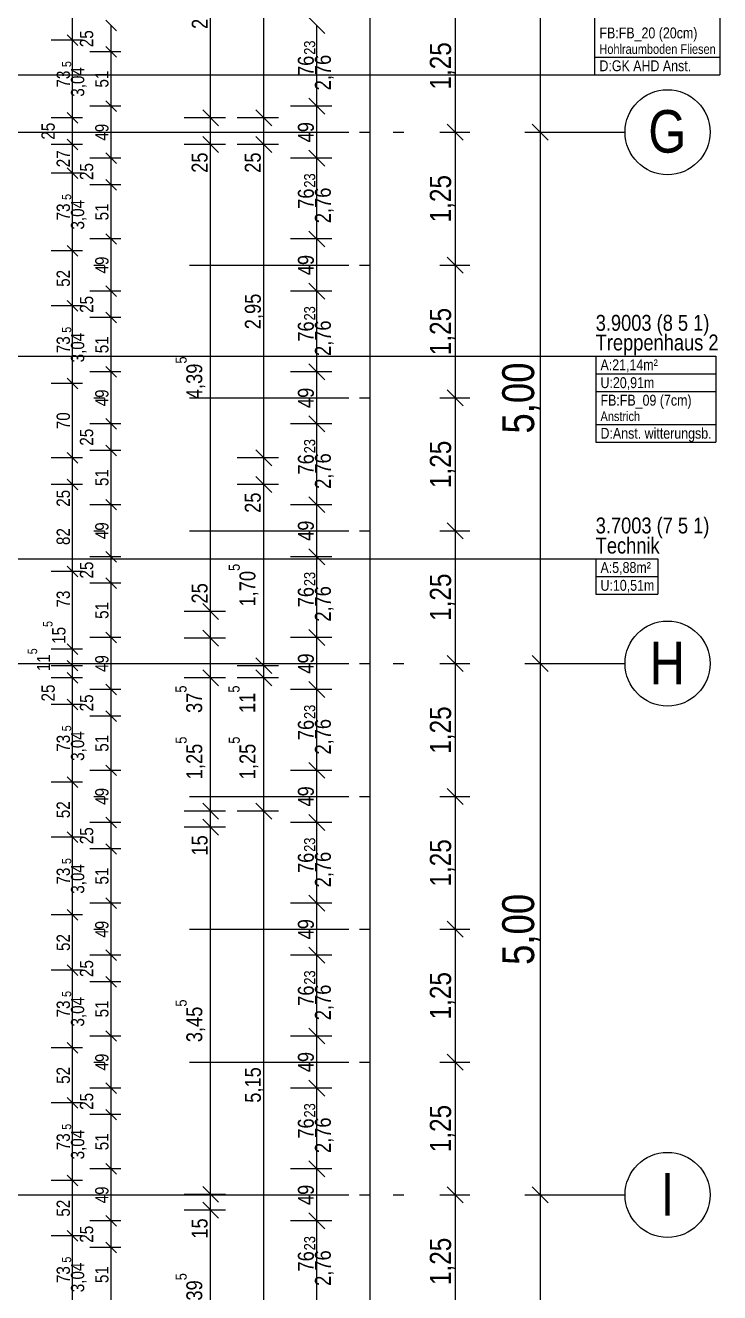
# Model space of a CAD drawing. Extents: x 0.1 to 69.2, y -3.1 to 71.7.
# Drawn here: x 55.54 to 62.07, y 13.11 to 25.03 of the extents above; entities that cross this region are included whole.
import ezdxf

# ---------------------------------------------------------------- set-up
doc = ezdxf.new("R2010")
doc.units = 0
doc.header["$MEASUREMENT"] = 0
doc.linetypes.add('Achse', pattern=[0.0023, 0, -0.0008, 0.0015, 0])
doc.linetypes.add('Strichpunktlinie', pattern=[0.006703, 0.003528, -0.001764, 0, -0.001411])
for name, color, linetype in [('A11 Achsen-Bem.A', 7, 'Continuous'), ('A11 Achsen.A', 7, 'Continuous'), ('A12 Achsen1-Bem.A', 7, 'Continuous'), ('A12 Achsen1.A', 7, 'Continuous'), ('A71 Bem100.TX', 7, 'Continuous'), ('A74 Raumstempel.TX', 7, 'Continuous')]:
    doc.layers.add(name, color=color, linetype=linetype)
doc.styles.add('ERSTELLTER_STIL_1', font='ARIALN.TTF')

msp = doc.modelspace()

# ---------------------------------------------------------------- linework, layer by layer
at = {"layer": 'A11 Achsen-Bem.A', "linetype": 'Continuous', "ltscale": 1000}
for p, q in [((60.382, 29.029), (60.382, 24.029)), ((60.457, 23.954), (60.307, 24.104)), ((60.239, 24.029), (60.522, 24.029)), ((60.382, 24.029), (60.382, 19.029)), ((60.457, 18.954), (60.307, 19.104)), ((60.239, 19.029), (60.522, 19.029)), ((60.382, 19.029), (60.382, 14.029)), ((60.457, 13.954), (60.307, 14.104)), ((60.239, 14.029), (60.522, 14.029)), ((60.382, 14.029), (60.382, 9.029))]:
    msp.add_line(p, q, dxfattribs=at)
at = {"layer": 'A11 Achsen.A', "linetype": 'Strichpunktlinie', "ltscale": 1000}
for p, q in [((19.692, 24.029), (61.182, 24.029)), ((19.692, 19.029), (61.182, 19.029)), ((19.692, 14.029), (61.182, 14.029))]:
    msp.add_line(p, q, dxfattribs=at)
at = {"layer": 'A11 Achsen.A', "linetype": 'Continuous', "ltscale": 1000}
for centre in [(61.582, 24.029), (61.582, 19.029), (61.582, 14.029)]:
    msp.add_circle(centre, 0.4, dxfattribs=at)
at = {"layer": 'A12 Achsen1-Bem.A', "linetype": 'Continuous', "ltscale": 1000}
for p, q in [((59.582, 25.279), (59.582, 24.029)), ((59.657, 23.954), (59.507, 24.104)), ((59.439, 24.029), (59.722, 24.029)), ((59.582, 24.029), (59.582, 22.779)), ((59.439, 22.779), (59.722, 22.779)), ((59.657, 22.704), (59.507, 22.854)), ((59.582, 22.779), (59.582, 21.529)), ((59.657, 21.454), (59.507, 21.604)), ((59.439, 21.529), (59.722, 21.529)), ((59.582, 21.529), (59.582, 20.279)), ((59.439, 20.279), (59.722, 20.279)), ((59.657, 20.204), (59.507, 20.354)), ((59.582, 20.279), (59.582, 19.029)), ((59.657, 18.954), (59.507, 19.104)), ((59.439, 19.029), (59.722, 19.029)), ((59.582, 19.029), (59.582, 17.779)), ((59.439, 17.779), (59.722, 17.779)), ((59.657, 17.704), (59.507, 17.854)), ((59.582, 17.779), (59.582, 16.529)), ((59.657, 16.454), (59.507, 16.604)), ((59.439, 16.529), (59.722, 16.529)), ((59.582, 16.529), (59.582, 15.279)), ((59.439, 15.279), (59.722, 15.279)), ((59.657, 15.204), (59.507, 15.354)), ((59.582, 15.279), (59.582, 14.029)), ((59.657, 13.954), (59.507, 14.104)), ((59.439, 14.029), (59.722, 14.029)), ((59.582, 14.029), (59.582, 12.779))]:
    msp.add_line(p, q, dxfattribs=at)
at = {"layer": 'A12 Achsen1.A', "linetype": 'Achse', "ltscale": 1000}
for p, q in [((56.182, 24.029), (59.682, 24.029)), ((56.182, 22.779), (59.682, 22.779)), ((56.182, 21.529), (59.682, 21.529)), ((56.182, 20.279), (59.682, 20.279)), ((56.182, 19.029), (59.682, 19.029)), ((56.182, 17.779), (59.682, 17.779)), ((56.182, 16.529), (59.682, 16.529)), ((56.182, 15.279), (59.682, 15.279)), ((56.182, 14.029), (59.682, 14.029))]:
    msp.add_line(p, q, dxfattribs=at)
at = {"layer": 'A71 Bem100.TX', "linetype": 'Continuous', "ltscale": 1000}
for p, q in [((58.782, 3.659), (58.782, 57.649)), ((57.782, 24.164), (57.782, 27.129)), ((57.282, 24.164), (57.282, 26.364)), ((55.982, 24.894), (55.982, 25.414)), ((56.295, 25.084), (56.395, 24.984)), ((58.207, 25.109), (58.357, 24.959)), ((55.932, 24.944), (56.032, 24.844)), ((56.345, 24.784), (56.345, 25.034)), ((58.282, 24.274), (58.282, 25.034)), ((56.075, 24.894), (55.782, 24.894)), ((55.982, 24.164), (55.982, 24.894)), ((56.295, 24.834), (56.395, 24.734)), ((56.438, 24.784), (56.145, 24.784)), ((56.345, 24.274), (56.345, 24.784)), ((58.207, 24.349), (58.357, 24.199)), ((55.932, 24.214), (56.032, 24.114)), ((56.438, 24.274), (56.145, 24.274)), ((56.295, 24.324), (56.395, 24.224)), ((56.345, 23.784), (56.345, 24.274)), ((57.207, 24.239), (57.357, 24.089)), ((57.707, 24.239), (57.857, 24.089)), ((58.422, 24.274), (58.032, 24.274)), ((58.282, 23.784), (58.282, 24.274)), ((56.075, 24.164), (55.782, 24.164)), ((55.982, 23.914), (55.982, 24.164)), ((57.422, 24.164), (57.032, 24.164)), ((57.282, 23.914), (57.282, 24.164)), ((57.922, 24.164), (57.532, 24.164)), ((57.782, 23.914), (57.782, 24.164)), ((57.207, 23.989), (57.357, 23.839)), ((57.707, 23.989), (57.857, 23.839)), ((56.075, 23.914), (55.782, 23.914)), ((55.932, 23.964), (56.032, 23.864)), ((55.982, 23.644), (55.982, 23.914)), ((57.422, 23.914), (57.032, 23.914)), ((57.282, 19.519), (57.282, 23.914)), ((57.922, 23.914), (57.532, 23.914)), ((57.782, 20.964), (57.782, 23.914)), ((58.207, 23.859), (58.357, 23.709)), ((56.438, 23.784), (56.145, 23.784)), ((56.295, 23.834), (56.395, 23.734)), ((56.345, 23.534), (56.345, 23.784)), ((58.422, 23.784), (58.032, 23.784)), ((58.282, 23.024), (58.282, 23.784)), ((56.075, 23.644), (55.782, 23.644)), ((55.932, 23.694), (56.032, 23.594)), ((55.982, 22.914), (55.982, 23.644)), ((56.438, 23.534), (56.145, 23.534)), ((56.295, 23.584), (56.395, 23.484)), ((56.345, 23.024), (56.345, 23.534)), ((56.438, 23.024), (56.145, 23.024)), ((56.295, 23.074), (56.395, 22.974)), ((56.345, 22.534), (56.345, 23.024)), ((58.422, 23.024), (58.032, 23.024)), ((58.207, 23.099), (58.357, 22.949)), ((58.282, 22.534), (58.282, 23.024)), ((56.075, 22.914), (55.782, 22.914)), ((55.932, 22.964), (56.032, 22.864)), ((55.982, 22.394), (55.982, 22.914)), ((56.295, 22.584), (56.395, 22.484)), ((58.207, 22.609), (58.357, 22.459)), ((55.932, 22.444), (56.032, 22.344)), ((56.438, 22.534), (56.145, 22.534)), ((56.345, 22.284), (56.345, 22.534)), ((58.422, 22.534), (58.032, 22.534)), ((58.282, 21.774), (58.282, 22.534)), ((56.075, 22.394), (55.782, 22.394)), ((55.982, 21.664), (55.982, 22.394)), ((56.295, 22.334), (56.395, 22.234)), ((56.438, 22.284), (56.145, 22.284)), ((56.345, 21.774), (56.345, 22.284)), ((56.295, 21.824), (56.395, 21.724)), ((58.207, 21.849), (58.357, 21.699)), ((55.932, 21.714), (56.032, 21.614)), ((56.438, 21.774), (56.145, 21.774)), ((56.345, 21.284), (56.345, 21.774)), ((58.422, 21.774), (58.032, 21.774)), ((58.282, 21.284), (58.282, 21.774)), ((56.075, 21.664), (55.782, 21.664)), ((55.982, 20.964), (55.982, 21.664)), ((58.207, 21.359), (58.357, 21.209)), ((56.438, 21.284), (56.145, 21.284)), ((56.295, 21.334), (56.395, 21.234)), ((56.345, 21.034), (56.345, 21.284)), ((58.422, 21.284), (58.032, 21.284)), ((58.282, 20.524), (58.282, 21.284)), ((55.932, 21.014), (56.032, 20.914)), ((56.438, 21.034), (56.145, 21.034)), ((56.295, 21.084), (56.395, 20.984)), ((56.345, 20.524), (56.345, 21.034)), ((57.707, 21.039), (57.857, 20.889)), ((56.075, 20.964), (55.782, 20.964)), ((55.982, 20.714), (55.982, 20.964)), ((57.922, 20.964), (57.532, 20.964)), ((57.782, 20.714), (57.782, 20.964)), ((55.932, 20.764), (56.032, 20.664)), ((57.707, 20.789), (57.857, 20.639)), ((56.075, 20.714), (55.782, 20.714)), ((55.982, 19.894), (55.982, 20.714)), ((57.922, 20.714), (57.532, 20.714)), ((57.782, 19.009), (57.782, 20.714)), ((56.438, 20.524), (56.145, 20.524)), ((56.295, 20.574), (56.395, 20.474)), ((56.345, 20.034), (56.345, 20.524)), ((58.422, 20.524), (58.032, 20.524)), ((58.207, 20.599), (58.357, 20.449)), ((58.282, 20.034), (58.282, 20.524)), ((56.295, 20.084), (56.395, 19.984)), ((58.207, 20.109), (58.357, 19.959)), ((55.932, 19.944), (56.032, 19.844)), ((56.438, 20.034), (56.145, 20.034)), ((56.345, 19.784), (56.345, 20.034)), ((58.422, 20.034), (58.032, 20.034)), ((58.282, 19.274), (58.282, 20.034)), ((56.075, 19.894), (55.782, 19.894)), ((55.982, 19.164), (55.982, 19.894)), ((56.295, 19.834), (56.395, 19.734)), ((56.438, 19.784), (56.145, 19.784)), ((56.345, 19.274), (56.345, 19.784)), ((57.207, 19.594), (57.357, 19.444)), ((57.422, 19.519), (57.032, 19.519)), ((57.282, 19.269), (57.282, 19.519)), ((56.295, 19.324), (56.395, 19.224)), ((57.207, 19.344), (57.357, 19.194)), ((58.207, 19.349), (58.357, 19.199)), ((55.932, 19.214), (56.032, 19.114)), ((56.438, 19.274), (56.145, 19.274)), ((56.345, 18.784), (56.345, 19.274)), ((57.422, 19.269), (57.032, 19.269)), ((57.282, 18.894), (57.282, 19.269)), ((58.422, 19.274), (58.032, 19.274)), ((58.282, 18.784), (58.282, 19.274)), ((56.075, 19.164), (55.782, 19.164)), ((55.982, 19.009), (55.982, 19.164)), ((57.707, 19.084), (57.857, 18.934)), ((56.075, 19.009), (55.782, 19.009)), ((55.932, 19.059), (56.032, 18.959)), ((55.982, 18.894), (55.982, 19.009)), ((57.207, 18.969), (57.357, 18.819)), ((57.922, 19.009), (57.532, 19.009)), ((57.707, 18.969), (57.857, 18.819)), ((57.782, 18.894), (57.782, 19.009)), ((56.075, 18.894), (55.782, 18.894)), ((55.932, 18.944), (56.032, 18.844)), ((55.982, 18.644), (55.982, 18.894)), ((57.422, 18.894), (57.032, 18.894)), ((57.282, 17.639), (57.282, 18.894)), ((57.922, 18.894), (57.532, 18.894)), ((57.782, 17.639), (57.782, 18.894)), ((58.207, 18.859), (58.357, 18.709)), ((56.438, 18.784), (56.145, 18.784)), ((56.295, 18.834), (56.395, 18.734)), ((56.345, 18.534), (56.345, 18.784)), ((58.422, 18.784), (58.032, 18.784)), ((58.282, 18.024), (58.282, 18.784)), ((56.075, 18.644), (55.782, 18.644)), ((55.932, 18.694), (56.032, 18.594)), ((55.982, 17.914), (55.982, 18.644)), ((56.438, 18.534), (56.145, 18.534)), ((56.295, 18.584), (56.395, 18.484)), ((56.345, 18.024), (56.345, 18.534)), ((56.438, 18.024), (56.145, 18.024)), ((56.295, 18.074), (56.395, 17.974)), ((56.345, 17.534), (56.345, 18.024)), ((58.422, 18.024), (58.032, 18.024)), ((58.207, 18.099), (58.357, 17.949)), ((58.282, 17.534), (58.282, 18.024)), ((56.075, 17.914), (55.782, 17.914)), ((55.932, 17.964), (56.032, 17.864)), ((55.982, 17.394), (55.982, 17.914)), ((57.207, 17.714), (57.357, 17.564)), ((57.707, 17.714), (57.857, 17.564)), ((56.438, 17.534), (56.145, 17.534)), ((56.295, 17.584), (56.395, 17.484)), ((56.345, 17.284), (56.345, 17.534)), ((57.422, 17.639), (57.032, 17.639)), ((57.207, 17.564), (57.357, 17.414)), ((57.282, 17.489), (57.282, 17.639)), ((57.922, 17.639), (57.532, 17.639)), ((57.782, 12.489), (57.782, 17.639)), ((58.422, 17.534), (58.032, 17.534)), ((58.207, 17.609), (58.357, 17.459)), ((58.282, 16.774), (58.282, 17.534)), ((55.932, 17.444), (56.032, 17.344)), ((57.422, 17.489), (57.032, 17.489)), ((57.282, 14.034), (57.282, 17.489)), ((56.075, 17.394), (55.782, 17.394)), ((55.982, 16.664), (55.982, 17.394)), ((56.295, 17.334), (56.395, 17.234)), ((56.438, 17.284), (56.145, 17.284)), ((56.345, 16.774), (56.345, 17.284)), ((56.295, 16.824), (56.395, 16.724)), ((58.207, 16.849), (58.357, 16.699)), ((55.932, 16.714), (56.032, 16.614)), ((56.438, 16.774), (56.145, 16.774)), ((56.345, 16.284), (56.345, 16.774)), ((58.422, 16.774), (58.032, 16.774)), ((58.282, 16.284), (58.282, 16.774)), ((56.075, 16.664), (55.782, 16.664)), ((55.982, 16.144), (55.982, 16.664)), ((58.207, 16.359), (58.357, 16.209)), ((56.438, 16.284), (56.145, 16.284)), ((56.295, 16.334), (56.395, 16.234)), ((56.345, 16.034), (56.345, 16.284)), ((58.422, 16.284), (58.032, 16.284)), ((58.282, 15.524), (58.282, 16.284)), ((56.075, 16.144), (55.782, 16.144)), ((55.932, 16.194), (56.032, 16.094)), ((55.982, 15.414), (55.982, 16.144)), ((56.438, 16.034), (56.145, 16.034)), ((56.295, 16.084), (56.395, 15.984)), ((56.345, 15.524), (56.345, 16.034)), ((56.438, 15.524), (56.145, 15.524)), ((56.295, 15.574), (56.395, 15.474)), ((56.345, 15.034), (56.345, 15.524)), ((58.422, 15.524), (58.032, 15.524)), ((58.207, 15.599), (58.357, 15.449)), ((58.282, 15.034), (58.282, 15.524)), ((56.075, 15.414), (55.782, 15.414)), ((55.932, 15.464), (56.032, 15.364)), ((55.982, 14.894), (55.982, 15.414)), ((56.438, 15.034), (56.145, 15.034)), ((56.295, 15.084), (56.395, 14.984)), ((56.345, 14.784), (56.345, 15.034)), ((58.422, 15.034), (58.032, 15.034)), ((58.207, 15.109), (58.357, 14.959)), ((58.282, 14.274), (58.282, 15.034)), ((55.932, 14.944), (56.032, 14.844)), ((56.075, 14.894), (55.782, 14.894)), ((55.982, 14.164), (55.982, 14.894)), ((56.295, 14.834), (56.395, 14.734)), ((56.438, 14.784), (56.145, 14.784)), ((56.345, 14.274), (56.345, 14.784)), ((56.295, 14.324), (56.395, 14.224)), ((58.207, 14.349), (58.357, 14.199)), ((55.932, 14.214), (56.032, 14.114)), ((56.438, 14.274), (56.145, 14.274)), ((56.345, 13.784), (56.345, 14.274)), ((58.422, 14.274), (58.032, 14.274)), ((58.282, 13.784), (58.282, 14.274)), ((56.075, 14.164), (55.782, 14.164)), ((55.982, 13.644), (55.982, 14.164)), ((57.207, 14.109), (57.357, 13.959)), ((57.422, 14.034), (57.032, 14.034)), ((57.207, 13.959), (57.357, 13.809)), ((57.282, 13.884), (57.282, 14.034)), ((56.295, 13.834), (56.395, 13.734)), ((57.422, 13.884), (57.032, 13.884)), ((57.282, 12.489), (57.282, 13.884)), ((58.207, 13.859), (58.357, 13.709)), ((56.438, 13.784), (56.145, 13.784)), ((56.345, 13.534), (56.345, 13.784)), ((58.422, 13.784), (58.032, 13.784)), ((58.282, 13.024), (58.282, 13.784)), ((56.075, 13.644), (55.782, 13.644)), ((55.932, 13.694), (56.032, 13.594)), ((55.982, 12.914), (55.982, 13.644)), ((56.438, 13.534), (56.145, 13.534)), ((56.295, 13.584), (56.395, 13.484)), ((56.345, 13.024), (56.345, 13.534))]:
    msp.add_line(p, q, dxfattribs=at)
at = {"layer": 'A74 Raumstempel.TX', "linetype": 'Continuous', "ltscale": 1000}
for p, q in [((60.896, 25.377), (60.896, 24.568)), ((62.073, 25.377), (62.073, 24.568)), ((60.896, 24.735), (62.073, 24.735)), ((49.953, 24.568), (60.906, 24.568)), ((60.896, 24.568), (62.073, 24.568)), ((54.455, 21.921), (60.906, 21.921)), ((60.906, 21.921), (62.035, 21.921)), ((60.906, 21.921), (60.906, 21.112)), ((62.035, 21.921), (62.035, 21.112)), ((60.906, 21.755), (62.035, 21.755)), ((60.906, 21.588), (62.035, 21.588)), ((60.906, 21.279), (62.035, 21.279)), ((60.906, 21.112), (62.035, 21.112)), ((54.244, 20.015), (60.906, 20.015)), ((60.906, 20.015), (61.49, 20.015)), ((60.906, 20.015), (60.906, 19.681)), ((61.49, 20.015), (61.49, 19.681)), ((60.906, 19.848), (61.49, 19.848)), ((60.906, 19.681), (61.49, 19.681))]:
    msp.add_line(p, q, dxfattribs=at)

# ---------------------------------------------------------------- texts
at = {"linetype": 'Continuous', "attachment_point": 7, "rotation": 90, "style": 'ERSTELLTER_STIL_1'}
for s, insert, char_height in [('{2,76\\A1{\\H0.7x;\\S23^  ;}}', (58.441, 24.423), 0.15), ('{3,04\\A1{\\H0.7x;\\S5^  ;}}', (56.115, 24.363), 0.125), ('{2,76\\A1{\\H0.7x;\\S23^  ;}}', (58.441, 23.173), 0.15), ('{3,04\\A1{\\H0.7x;\\S5^  ;}}', (56.115, 23.113), 0.125), ('{2,76\\A1{\\H0.7x;\\S23^  ;}}', (58.441, 21.923), 0.15), ('{3,04\\A1{\\H0.7x;\\S5^  ;}}', (56.115, 21.863), 0.125), ('{4,39\\A1{\\H0.7x;\\S5^  ;}}', (57.231, 21.517), 0.15), ('{2,76\\A1{\\H0.7x;\\S23^  ;}}', (58.441, 20.673), 0.15), ('{1,70\\A1{\\H0.7x;\\S5^  ;}}', (57.731, 19.566), 0.15), ('{2,76\\A1{\\H0.7x;\\S23^  ;}}', (58.441, 19.423), 0.15), ('{15\\A1{\\H0.7x;\\S5^  ;}}', (55.917, 19.214), 0.125), ('{11\\A1{\\H0.7x;\\S5^  ;}}', (55.771, 18.957), 0.125), ('{37\\A1{\\H0.7x;\\S5^  ;}}', (57.204, 18.564), 0.15), ('{11\\A1{\\H0.7x;\\S5^  ;}}', (57.701, 18.564), 0.15), ('{2,76\\A1{\\H0.7x;\\S23^  ;}}', (58.441, 18.173), 0.15), ('{3,04\\A1{\\H0.7x;\\S5^  ;}}', (56.115, 18.113), 0.125), ('{1,25\\A1{\\H0.7x;\\S5^  ;}}', (57.231, 17.94), 0.15), ('{1,25\\A1{\\H0.7x;\\S5^  ;}}', (57.731, 17.94), 0.15), ('{2,76\\A1{\\H0.7x;\\S23^  ;}}', (58.441, 16.923), 0.15), ('{3,04\\A1{\\H0.7x;\\S5^  ;}}', (56.115, 16.863), 0.125), ('{2,76\\A1{\\H0.7x;\\S23^  ;}}', (58.441, 15.673), 0.15), ('{3,04\\A1{\\H0.7x;\\S5^  ;}}', (56.115, 15.613), 0.125), ('{3,45\\A1{\\H0.7x;\\S5^  ;}}', (57.231, 15.466), 0.15), ('{2,76\\A1{\\H0.7x;\\S23^  ;}}', (58.441, 14.423), 0.15), ('{3,04\\A1{\\H0.7x;\\S5^  ;}}', (56.115, 14.363), 0.125), ('{2,76\\A1{\\H0.7x;\\S23^  ;}}', (58.441, 13.173), 0.15), ('{3,04\\A1{\\H0.7x;\\S5^  ;}}', (56.115, 13.113), 0.125), ('{1,39\\A1{\\H0.7x;\\S5^  ;}}', (57.231, 12.891), 0.15)]:
    msp.add_mtext(s, dxfattribs=dict(at, insert=insert, char_height=char_height))
at = {"layer": 'A11 Achsen-Bem.A', "linetype": 'Continuous', "char_height": 0.3, "attachment_point": 7, "rotation": 90, "style": 'ERSTELLTER_STIL_1'}
for insert in [(60.382, 21.193), (60.382, 16.193)]:
    msp.add_mtext('{5,00}', dxfattribs=dict(at, insert=insert))
at = {"layer": 'A11 Achsen.A', "linetype": 'Continuous', "char_height": 0.4, "attachment_point": 4, "style": 'ERSTELLTER_STIL_1'}
for s, insert in [('{G}', (61.401, 24.034)), ('{H}', (61.414, 19.034)), ('{I}', (61.518, 14.034))]:
    msp.add_mtext(s, dxfattribs=dict(at, insert=insert))
at = {"layer": 'A12 Achsen1-Bem.A', "linetype": 'Continuous', "char_height": 0.2, "attachment_point": 7, "rotation": 90, "style": 'ERSTELLTER_STIL_1'}
for insert in [(59.582, 24.43), (59.582, 23.18), (59.582, 21.93), (59.582, 20.68), (59.582, 19.43), (59.582, 18.18), (59.582, 16.93), (59.582, 15.68), (59.582, 14.43), (59.582, 13.18)]:
    msp.add_mtext('{1,25}', dxfattribs=dict(at, insert=insert))
at = {"layer": 'A71 Bem100.TX', "linetype": 'Continuous', "attachment_point": 7, "rotation": 90, "style": 'ERSTELLTER_STIL_1'}
for s, insert, char_height in [('{2,20}', (57.282, 25), 0.15), ('{25}', (56.178, 24.829), 0.125), ('{76}', (58.255, 24.558), 0.15), ('{73}', (55.959, 24.449), 0.125), ('{51}', (56.322, 24.449), 0.125), ('{25}', (55.816, 23.959), 0.125), ('{49}', (56.322, 23.949), 0.125), ('{49}', (58.255, 23.933), 0.15), ('{27}', (55.957, 23.699), 0.125), ('{25}', (56.178, 23.579), 0.125), ('{25}', (57.255, 23.647), 0.15), ('{25}', (57.755, 23.647), 0.15), ('{76}', (58.255, 23.308), 0.15), ('{73}', (55.959, 23.199), 0.125), ('{51}', (56.322, 23.199), 0.125), ('{49}', (56.322, 22.699), 0.125), ('{49}', (58.255, 22.683), 0.15), ('{52}', (55.959, 22.574), 0.125), ('{25}', (56.178, 22.329), 0.125), ('{2,95}', (57.782, 22.175), 0.15), ('{76}', (58.255, 22.058), 0.15), ('{73}', (55.959, 21.949), 0.125), ('{51}', (56.322, 21.949), 0.125), ('{49}', (56.322, 21.449), 0.125), ('{49}', (58.255, 21.433), 0.15), ('{70}', (55.959, 21.234), 0.125), ('{25}', (56.178, 21.079), 0.125), ('{76}', (58.255, 20.808), 0.15), ('{51}', (56.322, 20.699), 0.125), ('{25}', (55.959, 20.504), 0.125), ('{25}', (57.755, 20.447), 0.15), ('{82}', (55.959, 20.144), 0.125), ('{49}', (56.322, 20.199), 0.125), ('{49}', (58.255, 20.183), 0.15), ('{25}', (56.178, 19.829), 0.125), ('{73}', (55.959, 19.556), 0.125), ('{25}', (57.255, 19.594), 0.15), ('{76}', (58.255, 19.558), 0.15), ('{51}', (56.322, 19.449), 0.125), ('{49}', (56.322, 18.949), 0.125), ('{49}', (58.255, 18.933), 0.15), ('{25}', (55.816, 18.672), 0.125), ('{25}', (56.178, 18.579), 0.125), ('{76}', (58.255, 18.308), 0.15), ('{73}', (55.959, 18.199), 0.125), ('{51}', (56.322, 18.199), 0.125), ('{49}', (56.322, 17.699), 0.125), ('{49}', (58.255, 17.683), 0.15), ('{52}', (55.959, 17.574), 0.125), ('{25}', (56.178, 17.329), 0.125), ('{15}', (57.255, 17.222), 0.15), ('{76}', (58.255, 17.058), 0.15), ('{73}', (55.959, 16.949), 0.125), ('{51}', (56.322, 16.949), 0.125), ('{49}', (56.322, 16.449), 0.125), ('{49}', (58.255, 16.433), 0.15), ('{52}', (55.959, 16.324), 0.125), ('{25}', (56.178, 16.079), 0.125), ('{76}', (58.255, 15.808), 0.15), ('{73}', (55.959, 15.699), 0.125), ('{51}', (56.322, 15.699), 0.125), ('{49}', (56.322, 15.199), 0.125), ('{49}', (58.255, 15.183), 0.15), ('{52}', (55.959, 15.074), 0.125), ('{5,15}', (57.782, 14.896), 0.15), ('{25}', (56.178, 14.829), 0.125), ('{76}', (58.255, 14.558), 0.15), ('{73}', (55.959, 14.449), 0.125), ('{51}', (56.322, 14.449), 0.125), ('{49}', (56.322, 13.949), 0.125), ('{49}', (58.255, 13.933), 0.15), ('{52}', (55.959, 13.824), 0.125), ('{25}', (56.178, 13.579), 0.125), ('{15}', (57.255, 13.617), 0.15), ('{76}', (58.255, 13.308), 0.15), ('{73}', (55.959, 13.199), 0.125), ('{51}', (56.322, 13.199), 0.125)]:
    msp.add_mtext(s, dxfattribs=dict(at, insert=insert, char_height=char_height))
at = {"layer": 'A74 Raumstempel.TX', "linetype": 'Continuous', "style": 'ERSTELLTER_STIL_1'}
for s, insert, char_height, attachment_point in [('{FB:FB_20 (20cm)}', (60.941, 25.014), 0.102, 1), ('{Hohlraumboden Fliesen}', (60.941, 24.856), 0.09, 1), ('{D:GK AHD Anst.}', (60.941, 24.705), 0.102, 1), ('{3.9003 (8 5 1)}', (60.906, 22.115), 0.15, 7), ('{Treppenhaus 2}', (60.906, 21.93), 0.15, 7), ('{A:21,14m²}', (60.951, 21.891), 0.102, 1), ('{U:20,91m}', (60.951, 21.723), 0.102, 1), ('{FB:FB_09 (7cm)}', (60.951, 21.558), 0.102, 1), ('{Anstrich}', (60.951, 21.401), 0.09, 1), ('{D:Anst. witterungsb.}', (60.951, 21.247), 0.102, 1), ('{3.7003 (7 5 1)}', (60.906, 20.208), 0.15, 7), ('{Technik}', (60.906, 20.062), 0.15, 7), ('{A:5,88m²}', (60.951, 19.984), 0.102, 1), ('{U:10,51m}', (60.951, 19.816), 0.102, 1)]:
    msp.add_mtext(s, dxfattribs=dict(at, insert=insert, char_height=char_height, attachment_point=attachment_point))

doc.saveas('drawing.dxf')
